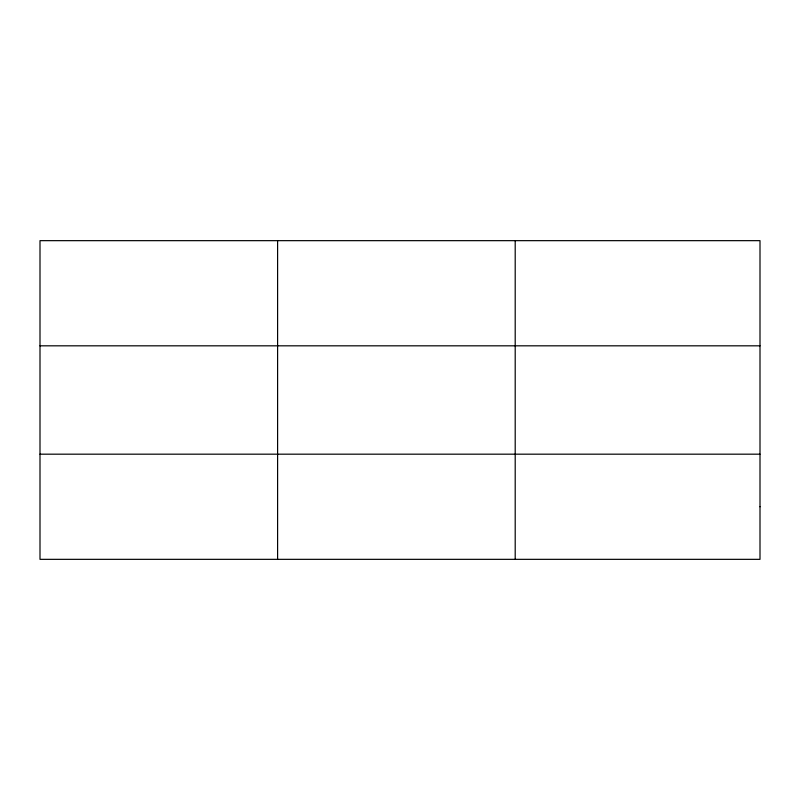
<?xml version="1.0" encoding="UTF-8"?>
<svg xmlns="http://www.w3.org/2000/svg" width="800" height="800" viewBox="0 0 800 800"><rect width="100%" height="100%" fill="white"/><g stroke="black" fill="none" stroke-linecap="round" stroke-linejoin="round"><path stroke-width="1.2" d="M277.6 559.34L277.6 240.66M515.2 559.34L515.2 240.66M40 345.82L760 345.82M40 454.18L760 454.18M760 506.76L760 559.34L40 559.34L40 240.66L760 240.66L760 506.76"/></g></svg>
